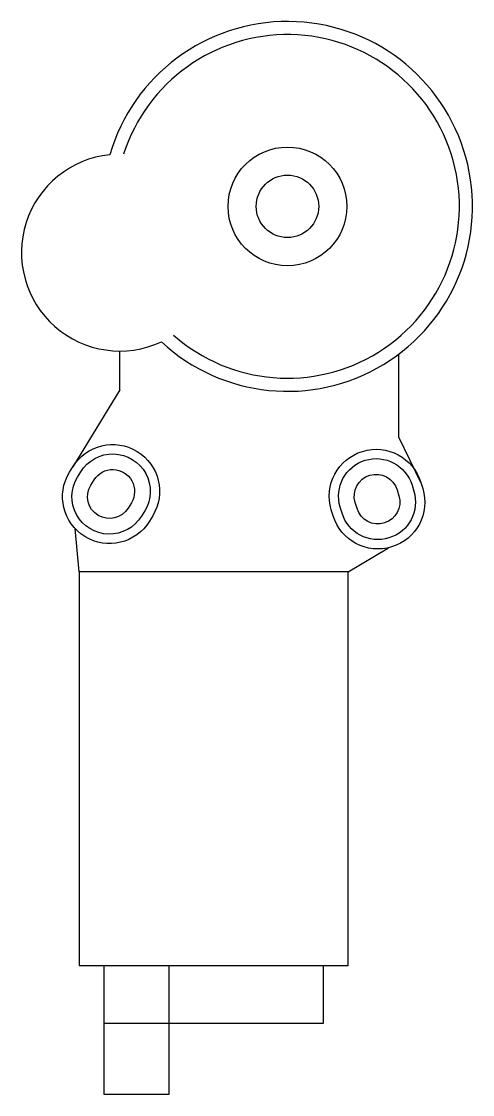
# Model space of a CAD drawing. Header units: millimetres. Extents: x -43 to 30, y -142 to 30.
import ezdxf

# ---------------------------------------------------------------- set-up
doc = ezdxf.new("R2010")
doc.units = ezdxf.units.MM
doc.layers.add('Layer1', color=1, linetype='Continuous')

msp = doc.modelspace()

# ---------------------------------------------------------------- linework, layer by layer
msp.add_lwpolyline([(-33.3, -121.5), (9.7, -121.5), (9.7, -58.5), (-33.3, -58.5)], close=True)
for radius in [9.5, 5]:
    msp.add_circle((0, 0), radius)
for centre, radius, start, end in [((0, 0), 29.6, 227.088, 163.7837), ((0, 0), 27.5, 228.5233, 162.3484), ((-26.8, -7.4), 15.75, 95.9123, 294.9594)]:
    msp.add_arc(centre, radius, start, end)
at = {"layer": 'Layer1'}
for p, q in [((17.82, -36.96), (17.82, -23.64)), ((-26.8, -29.38), (-34.35, -41.7)), ((21.35, -44.19), (17.82, -36.96)), ((-33.3, -58.5), (-33.98, -51.56)), ((9.7, -58.5), (16.16, -54.65))]:
    msp.add_line(p, q, dxfattribs=at)
msp.add_lwpolyline([(-26.8, -29.38), (-26.8, -23.15)], dxfattribs=at)
for points in [[(-34.35, -41.7, -1), (-21.56, -49.53), (-22.08, -50.39, -1), (-34.87, -42.55)], [(7.01, -48.57, -1), (21.35, -44.19), (21.64, -45.14, -1), (7.3, -49.53)], [(-33.59, -43.33), (-33.07, -42.48, -1), (-22.84, -48.75), (-23.36, -49.6, -1)], [(8.73, -49.09), (8.44, -48.14, -1), (19.92, -44.63), (20.21, -45.58, -1)], [(-24.97, -47.44), (-25.49, -48.3, -1), (-31.46, -44.64), (-30.94, -43.79, -1)], [(17.53, -45.36), (17.82, -46.31, -1), (11.13, -48.36), (10.83, -47.4, -1)]]:
    msp.add_lwpolyline(points, format="xyb", close=True, dxfattribs=at)
for points in [[(-29.3, -121.5), (5.7, -121.5), (5.7, -130.8), (-29.3, -130.8)], [(-29.3, -121.5), (-18.98, -121.5), (-18.98, -142.17), (-29.3, -142.17)]]:
    msp.add_lwpolyline(points, close=True, dxfattribs=at)

doc.saveas('drawing.dxf')
